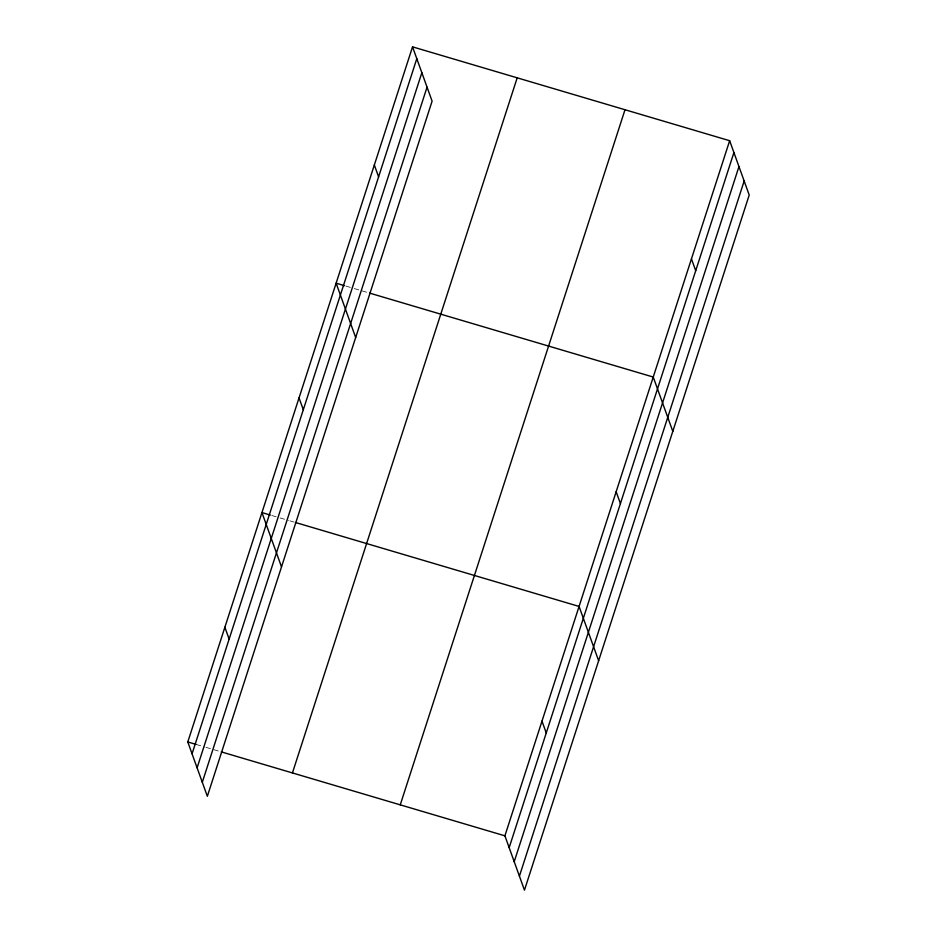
<?xml version="1.0" encoding="UTF-8"?>
<svg xmlns="http://www.w3.org/2000/svg" width="937" height="937" viewBox="0 0 937 937"><rect width="100%" height="100%" fill="white"/><g stroke="black" fill="none" stroke-linecap="round" stroke-linejoin="round"><path stroke-width="0.7" stroke-dasharray="4.68 3.51" d="M345.882 286.078L352.862 288.139M354.256 288.561L368.218 292.684M271.718 515.467L278.699 517.529M280.093 517.938L288.467 520.422M289.861 520.831L294.042 522.073M196.161 744.435L204.524 746.918M205.929 747.328L219.879 751.462"/><path stroke-width="1.41" d="M412.538 46.85L432.098 101.173L207.346 796.286L187.787 741.963L412.538 46.85L729.654 140.714L749.213 195.037L524.462 890.15L504.902 835.827L729.654 140.714M192.05 753.805L416.801 58.691M197.098 767.825L421.849 72.711M202.298 782.266L427.049 87.153M292.438 772.931L517.189 77.83M400.251 804.848L625.002 109.734M509.166 847.657L733.917 152.555M514.214 861.689L738.965 166.575M519.414 876.13L744.165 181.017M344.488 285.668L336.125 283.185L355.673 337.519M369.611 293.105L653.241 377.049L672.801 431.371M270.325 515.057L261.95 512.574L281.51 566.897M295.436 522.483L579.078 606.438L598.638 660.761M187.787 741.963L196.161 744.435M221.273 751.872L504.902 835.827M691.447 258.881L695.711 270.723M616.159 491.738L620.423 503.579M374.332 165.017L378.595 176.859M541.984 721.127L546.248 732.968M299.032 397.885L303.295 409.715M224.868 627.263L229.132 639.104"/></g></svg>
